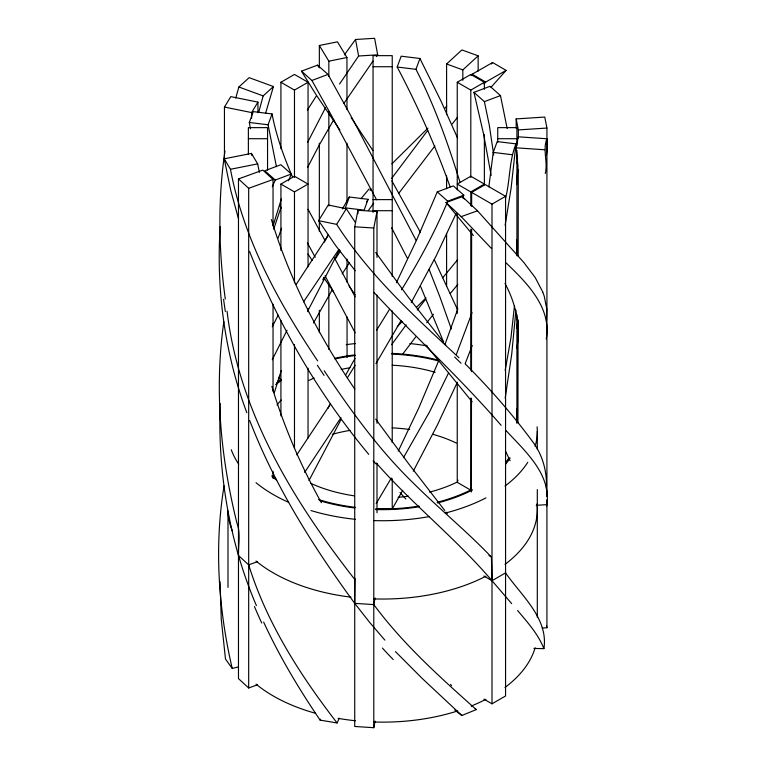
<?xml version="1.0" encoding="UTF-8"?>
<svg xmlns="http://www.w3.org/2000/svg" width="766" height="766" viewBox="0 0 766 766"><rect width="100%" height="100%" fill="white"/><g stroke="black" fill="none" stroke-linecap="round" stroke-linejoin="round"><path stroke-width="1.15" d="M220.053 581.595L221.278 619.55L225.491 659.038L232.213 668.469L238.312 666.918M257.539 684.775L248.682 687.992L248.682 188.312L238.475 178.938L262.834 170.1L273.041 179.474L273.041 225.367M462.827 80.315L462.836 69.898L478.147 55.832L461.908 49.934L446.597 63.999L446.597 114.603M471.387 491.944L471.473 398.263M471.492 371.663L471.617 229.407M471.645 206.274L471.655 192.39L485.223 184.568L505.56 196.307L505.56 695.988L492.002 703.82L483.863 699.119M471.655 192.39L492.002 204.139L492.002 703.82M517.931 422.717L518.075 319.719M518.161 256.064L518.285 169.267M518.323 138.024L518.333 129.923L516.188 118.912L544.779 117.054L546.924 128.056L546.924 496.397M546.924 499.93L546.924 627.737L542.165 628.043M355.012 578.445L354.725 603.359L369.451 622.145L384.877 640.117M220.158 403.452C217.688 472.383 229.206 542.098 256.409 605.638M220.187 226.755C216.108 289.72 224.783 353.566 246.834 412.74M515.93 310.077L511.726 354.179L505.177 398.081M514.465 305.979L510.932 337.95L505.158 370.418M488.861 186.894L493.227 152.405L497.211 141.576L515.978 143.874L511.113 188.063L505.129 225.29M533.864 648.448L543.908 648.63C548.648 618.411 521.129 595.402 505.56 572.882L492.002 580.714L483.863 576.013M515.978 143.874C508.921 161.214 510.213 180.584 505.455 198.633M517.797 320.686L516.657 328.451M546.503 320.619L546.771 308.832L544.214 296.088A528.09 185.879 -19.7 0 0 542.682 292.047M546.675 506.269C552.123 474.7 525.16 451.289 505.953 430.492M223.854 321.643C216.663 371.96 218.32 423.32 226.64 473.388C229.388 490.039 232.845 506.565 236.895 522.939C240.878 533.423 238.197 544.607 238.475 555.513L238.475 678.609L248.682 687.992M224.965 151.046C217.764 200.06 218.511 250.051 225.3 299.075M546.263 338.917C551.769 307.472 526.74 282.731 506.125 262.939M545.287 173.499C548.111 161.885 542.414 150.079 546.886 138.761L518.304 136.817L516.064 147.819L517.998 166.289L516.6 184.558M516.744 348.511C521.119 326.239 515.623 303.183 505.005 283.458M224.084 485.845C214.068 546.464 218.387 608.807 232.213 668.469M546.484 155.383L547.374 147.244L546.886 138.761M375.072 721.093L373.789 727.7L354.725 726.465L354.725 226.784L357.942 210.277L377.006 211.512L377.006 257.414M373.789 727.7L373.789 228.019L377.006 211.512M454.812 710.053L461.831 715.482L476.27 709.603C439.78 677.01 403.002 644.129 373.789 604.594L375.072 597.997M516.849 163.005L517.242 161.176M258.621 112.669L263.159 95.903L273.443 86.558L249.151 77.653L238.868 86.998L235.775 98.048M273.031 225.951L281.448 198.758M265.534 113.454L273.443 86.558M274.276 392.805L281.246 370.629M273.701 229.206L280.969 207.414M471.55 487.942L470.803 490.173L457.245 482.341L457.963 480.177M277.637 382.368L279.667 376.326M457.867 308.736L444.969 344.48M278.096 238.13L281.572 228.211M472.048 312.691L456.459 354.17M250.453 128.812L249.314 122.474L253.297 111.635L272.064 113.942C276.172 135.687 283.746 156.609 292.468 176.889M276.44 166.672L268.071 124.772L272.064 113.942M349.334 197.015L345.342 207.854L364.109 210.152L368.092 199.323L349.334 197.015L342.364 208.946M450.121 186.885C435.433 145.703 417.566 105.689 397.19 67.025L401.183 56.196L419.94 58.494L440.996 101.064L457.522 137.937M460.04 182.404C448.148 143.711 434.523 105.382 415.957 69.333L419.94 58.494M472.229 345.504L465.173 363.659M438.573 361.025L418.791 407.952L398.224 451.145M462.683 197.963L463.813 195.177L453.367 185.889L437.281 191.912L416.694 239.835L396.367 282.731M463.813 195.177L447.727 201.199C435.069 232.079 418.868 261.35 401.547 289.826M288.466 180.719L291.348 174.006L280.902 164.719L264.806 170.751L275.253 180.039L291.348 174.006M456.431 212.824L436.046 256.15L411.246 302.56M275.253 180.039L272.275 186.818M457.273 382.406L437.29 425.178L413.286 471.167M448.617 372.831L429.487 412.012L403.471 457.628M339.223 718.307L337.088 722.96L320.111 720.117L320.533 719.178M307.693 142.179L325.493 107.757M272.246 359.771L287.011 330.29M272.256 326.785L278.182 315.113M307.673 167.237L319.518 144.535L333.737 119.783M307.75 311.015L339.491 249.726M327.829 408.546L330.146 404.046M324.363 242.133L328.107 234.932M313.486 322.965L331.908 290.371M308.957 480.617L341.042 419.529M345.744 374.88L355.051 358.354M402.696 490.364L392.23 508.959L376.441 508.959M401.049 320.59L375.934 363.659M322.725 279.868L324.123 277.445M376.183 503.549L391.273 478.051M366.56 201.898L368.092 199.323M224.448 157.681L224.448 107.077L230.786 96.631L257.941 102.117L257.96 112.535M251.612 118.452L251.612 112.564L257.941 102.117M355.137 365.248L347.381 377.81M304.629 472.392L340.994 417.623M355.213 270.724L335.642 245.522L318.589 220.665L328.231 205.01L346.299 208.725L355.242 222.293M458.949 357.741C414.827 316.636 369.423 275.578 336.667 224.371L346.299 208.725M376.661 330.05L389.454 309.426M307.319 110.122L316.071 96.382M339.53 84.069L358.612 56.004L355.529 39.487L374.603 38.3L377.686 54.817L376.508 56.368M296.796 454.851L330.529 403.96M296.203 284.425L328.48 234.923M303.518 301.871L338.687 249.706M335.594 258.563L340.497 250.913M343.848 103.458L373.004 61.041M342.143 273.931L349.602 262.489M344.374 54.855L355.529 39.487M368.322 210.593L373.703 203.114M391.56 344.729L406.133 324.832M391.656 178.401L427.744 130.373M398.875 193.166L434.916 145.933M403.04 353.643L415.699 336.973M417.259 310.038L425.57 299.257M444.845 108.399L446.779 105.928M426.71 322.792L433.441 314.252M452.218 123.977L457.503 117.303M360.958 198.739L369.183 188.857M442.643 277.857L457.675 259.645M484.026 84.078L485.663 82.077L506.106 70.395L492.615 62.525L472.162 74.206L471.023 75.585M450.255 293.522L457.838 284.425M506.106 70.395L491.025 87.276M491.399 63.971L492.615 62.525M391.847 163.876L427.935 128.142M397.295 326.603L402.131 321.672M425.973 297.917L416.551 307.233M280.921 148.681L280.921 82.268L294.479 74.446L308.047 82.268L308.047 266.798M280.921 82.268L294.479 90.101L308.047 82.268M280.921 184.07L294.479 176.247L308.047 184.07L294.479 191.902L280.921 184.07L280.921 250.482M457.245 189.901L457.245 82.268L470.803 74.446L484.371 82.268L484.371 89.268M457.245 82.268L470.803 90.101L484.371 82.268M470.803 191.902L484.371 184.07L470.803 176.247L457.245 184.07L470.803 191.902L470.803 205.882M492.002 204.139L505.56 196.307M339.922 130.009L315.918 94.467L301.469 71.171L317.555 65.139L328.001 74.426L353.327 120.329L416.11 240.438M301.469 71.171L311.915 80.459L328.001 74.426M491.169 175.452L483.528 133.868L473.943 92.341L490.029 86.309L500.476 95.597L507.178 128.544M473.943 92.341L484.39 101.629L500.476 95.597M248.682 188.312L273.041 179.474M238.475 178.938L238.475 555.513L248.682 564.887L257.539 561.67M473.359 235.507L446.004 202.53L462.291 196.68L477.477 210.794L523.791 262.451L535.214 277.551L542.778 292.009M446.004 202.53L461.189 216.634L477.477 210.794M319.345 67.858L319.345 45.5L337.452 41.843L346.95 57.517L346.969 109.634M319.345 45.5L328.844 61.175L346.95 57.517M238.561 219.019L230.71 190.217L224.227 158.811L251.43 153.401L257.673 163.876L259.377 172.417M224.227 158.811L230.47 169.276L257.673 163.876M518.333 129.923L546.924 128.056M536.21 505.33L546.924 504.631L546.828 500.265M358.612 56.004L377.686 54.817M373.052 66.728L392.23 66.728M248.375 138.713L267.554 138.713M497.737 138.713L516.916 138.713M373.052 199.62L392.23 199.62M373.052 210.698L392.23 210.698M354.725 226.784L373.789 228.019M373.789 604.594L354.725 603.359C314.079 547.767 276.67 489.053 251.382 424.737A526.759 524.059 -51.4 0 1 249.678 420.553M516.064 147.819L544.636 149.763M397.19 67.025L415.957 69.333M249.314 122.474L268.071 124.772M493.227 152.405L511.985 154.703M224.448 107.077L251.612 112.564M318.589 220.665L336.667 224.371M446.597 63.999L462.836 69.898M238.868 86.998L263.159 95.903M472.162 74.206L485.663 82.077M511.669 603.618L492.002 580.714L491.408 557.026L488.928 555.436M475.274 708.828L476.27 709.603M471.301 705.735L472.287 706.511M437.281 191.912L447.727 201.199M461.831 715.482L422.305 678.542L395.447 651.598M465.345 364.003C489.235 387.883 511.621 413.343 531.757 440.469C542.481 454.152 547.269 471.406 546.378 488.612M491.494 248.51L461.189 216.634M491.408 557.026C466.609 531.116 438.736 508.394 413.343 483.107C378.902 449.671 350.684 410.586 324.2 370.744M501.108 425.302C460.969 378.844 415.651 337.346 373.932 292.401M376.269 462.999C412.577 504.459 456.239 538.766 492.002 580.714M462.291 196.68L464.253 198.94M517.615 610.512C527.506 622.318 538.192 634.104 543.908 648.63M368.733 454.372C318.311 393.858 278.345 324.573 249.544 251.325M444.653 343.503L445.831 344.939M443.476 342.067L407.359 295.935L375.713 252.435M472.153 401.777L425.829 345.006M444.74 510.453L408.987 464.244L375.723 419.098M446.013 512.052L447.277 513.66M450.561 684.364L451.567 685.675M337.088 722.96C300.071 675.066 266.798 623.084 248.682 564.887M354.821 579.527C293.388 500.935 239.011 412.261 227.062 311.235M330.989 288.169L323.558 277.321M331.63 289.117L333.574 291.951M349.028 285.91L355.137 294.948M354.811 389.109C319.202 336.935 289.797 280.145 271.403 219.583M320.111 720.117C298.893 688.902 279.437 656.385 263.638 622.069M351.182 117.744L352.36 119.506M352.954 120.396L372.937 150.615M312.126 260.363L308.009 254.073M317.651 360.891C278.479 302.436 243.55 239.164 230.47 169.276M391.857 180.862L420.467 232.395M317.555 65.139L318.713 67.111M311.915 80.459L331.611 115.752L376.566 199.802M321.394 502.735C300.866 465.824 284.014 426.834 271.863 386.37M324.679 239.969L308.037 209.281M355.127 332.77L325.033 275.75M315.219 257.299L307.463 242.985M334.388 257.788L355.146 296.835M391.665 227.828L407.234 258.056M281.208 208.189L279.437 204.8M279.14 377.092L280.921 380.539M505.503 451.059L510.079 460.672M434.265 259.617L457.283 309.1M420.429 286.034L443.658 342.201M429.171 269.536L439.741 296.452L451.327 328.978M484.39 101.629L489.35 125.48L493.706 154.952M546.503 502.429L546.924 504.631M546.503 625.535L546.924 627.737M272.524 323.616L272.878 325.493M251.43 153.401L251.803 155.536M516.638 240.064L517.232 254.408M546.56 492.978L546.675 495.889M516.667 413.822L516.878 422.88L516.677 408.824M357.942 210.277L357.942 213.743M346.988 143.223L347.008 202.291M347.027 259.042L347.036 282.204M347.046 316.942L347.065 357.483M537.301 431.44L537.301 449.24M537.301 489.579L537.301 617.31M516.916 145.703L516.916 127.635L497.737 127.635L497.737 142.208M516.916 150.366L516.916 255.796M516.916 314.644L516.916 422.995M516.188 118.912L516.188 128.324M484.371 134.701L484.371 184.798M478.147 55.832L478.147 71.123M470.803 90.101L470.803 177.482M470.803 229.187L470.803 370.17M470.803 398.129L470.803 490.173M457.245 214.365L457.245 313.399M457.245 382.138L457.245 482.341M446.597 175.797L446.597 188.742M446.597 233.458L446.597 286.417M392.23 276.516L392.23 55.65L373.052 55.65L373.052 212.364M392.23 310.891L392.23 442.547M392.23 478.664L392.23 508.959M377.006 295.063L377.006 423.339M377.006 463.353L377.006 512.78M328.844 61.175L328.844 76.476M328.844 111.779L328.844 205.92M328.844 284.77L328.844 349.497M319.345 143.175L319.345 231.428M319.345 310.278L319.345 332.635M308.047 308.736L308.047 311.8M308.047 368.159L308.047 438.066M294.479 90.101L294.479 177.482M294.479 191.902L294.479 282.778M294.479 344.537L294.479 448.225M280.921 320.389L280.921 415.928M273.041 304.217L273.041 391.302M273.041 471.32L273.041 478.377M267.554 170.167L267.554 127.635L248.375 127.635L248.375 154.435M227.99 587.436L227.99 510.941A154.655 89.287 0 0 0 232.433 531.001M261.733 623.017A513.546 498.34 -85.4 0 1 254.446 606.528M393.226 659.555A513.546 292.555 71.3 0 1 382.368 648.046M400.005 492.538A513.546 11.988 46.9 0 1 405.875 499.02M535.128 647.758A154.655 89.287 0 0 1 504.986 687.466M485.941 699.301A154.655 89.287 0 0 1 471.349 705.993M457.685 710.925A154.655 89.287 0 0 1 373.502 721.984M355.414 720.749A154.655 89.287 0 0 1 338.045 718.345M315.468 713.28A154.655 89.287 0 0 1 256.035 684.124M536.976 503.98A154.655 89.287 0 0 1 504.986 564.37M485.941 576.204A154.655 89.287 0 0 1 373.502 598.878M350.952 597.145A154.655 89.287 0 0 1 256.035 561.028M508.969 457.714A134.27 77.519 0 0 1 505.866 462.233M471.722 489.445A134.27 77.519 0 0 1 437.07 502.305M419.012 506.067A134.27 77.519 0 0 1 375.704 508.854M355.127 507.312A134.27 77.519 0 0 1 318.541 499.556M275.664 478.29A134.27 77.519 0 0 1 272.007 475.36M275.664 384.589A134.27 77.519 0 0 1 281.294 380.587M334.981 358.967A134.27 77.519 0 0 1 355.127 355.558M391.895 354.103A134.27 77.519 0 0 1 438.162 360.853M456.383 482.456A115.092 66.451 0 0 1 429.506 492.126M408.517 496.186A115.092 66.451 0 0 1 398.052 497.287M354.495 495.87A115.092 66.451 0 0 1 310.977 483.432M277.024 405.051A115.092 66.451 0 0 1 281.237 400.015M308.909 380.424A115.092 66.451 0 0 1 314.165 378.031M341.205 369.451A115.092 66.451 0 0 1 349.966 367.728M392.163 365.219A115.092 66.451 0 0 1 435.165 372.314M332.367 434.312A115.092 66.451 0 0 1 349.966 430.377M392.163 427.868A115.092 66.451 0 0 1 409.657 429.496M432.924 434.312A115.092 66.451 0 0 1 456.383 443.074M225.338 311.523A528.09 407.646 82.2 0 1 223.576 299.305M370.083 190.437A528.09 366.483 -78.7 0 1 371.261 189.049M454.64 357.042A528.09 163.034 26.6 0 1 461.065 363.247M375.838 463.832A526.759 360.077 77.6 0 1 373.166 460.816M324.085 375.397A528.09 101.112 59.6 0 1 317.373 365.315M537.09 426.825A154.655 89.287 0 0 1 535.128 446.348M527.774 462.281A154.655 89.287 0 0 1 504.986 486.056M485.941 497.89A154.655 89.287 0 0 1 445.228 513.086M429.554 516.523A154.655 89.287 0 0 1 373.502 520.574M355.414 519.329A154.655 89.287 0 0 1 310.939 510.549M288.667 502.352A154.655 89.287 0 0 1 256.035 482.714M238.743 464.148A154.655 89.287 0 0 1 231.275 449.738M346.232 344.662A154.655 89.287 0 0 1 355.414 343.541M409.867 343.541A154.655 89.287 0 0 1 427.246 345.945M510.099 457.944A135.467 78.218 0 0 1 505.617 464.253M472.517 489.962A135.467 78.218 0 0 1 437.558 502.936M419.337 506.728A135.467 78.218 0 0 1 375.637 509.543M354.888 507.992A135.467 78.218 0 0 1 320.102 500.82M276.641 480.138A135.467 78.218 0 0 1 271.92 476.5M276.641 382.732A135.467 78.218 0 0 1 281.285 379.553M334.56 358.316A135.467 78.218 0 0 1 354.888 354.888M391.981 353.413A135.467 78.218 0 0 1 438.659 360.221"/></g></svg>
